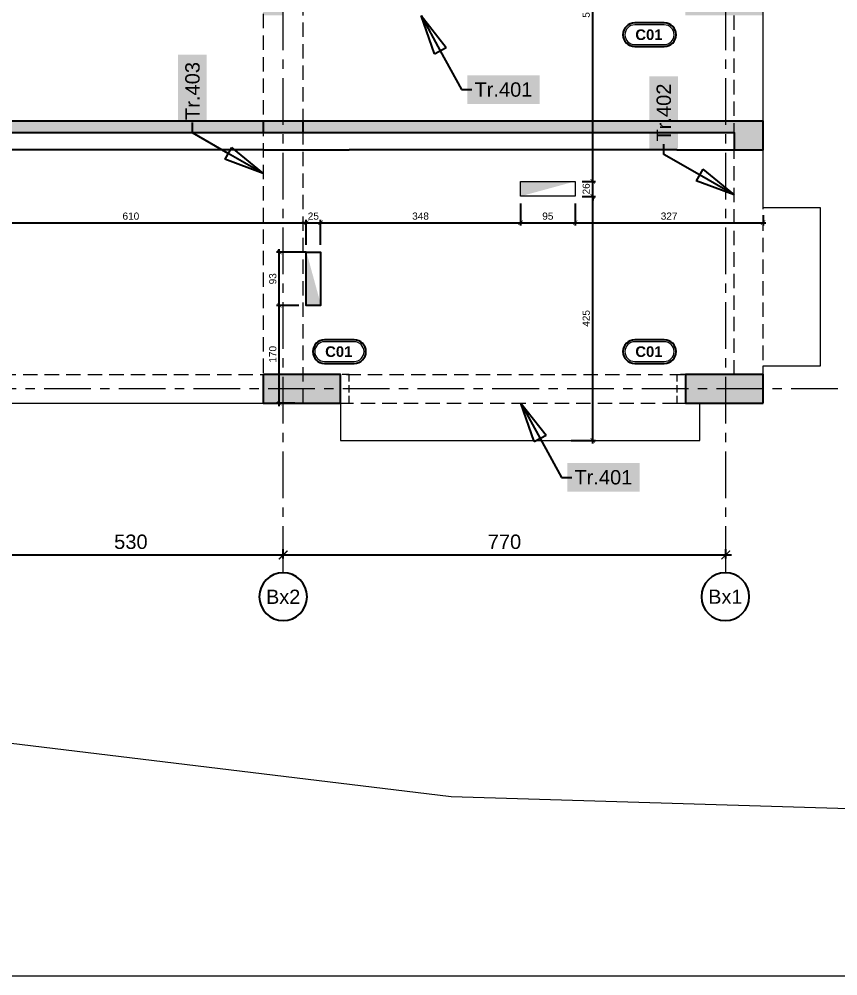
# Model space of a CAD drawing. Header units: centimetres. Extents: x 92587 to 105438, y -55119 to -48334.
# Drawn here: x 101789 to 103214, y -55119 to -53454 of the extents above; entities that cross this region are included whole.
import ezdxf
from ezdxf import colors
from ezdxf.entities.mleader import LeaderData, LeaderLine
from ezdxf.enums import TextEntityAlignment as Align
from ezdxf.math import Vec2, Vec3

# ---------------------------------------------------------------- set-up
doc = ezdxf.new("R2010")
doc.units = ezdxf.units.CM
doc.header["$LTSCALE"] = 50
doc.header["$MEASUREMENT"] = 0
for name, pattern in [('AXES', [2, 1.25, -0.25, 0.25, -0.25]), ('CACHE', [0.375, 0.25, -0.125]), ('CONTINU', [0]), ('Dot & Dashed', [335.138881, 158.75, -88.194444, 0, -88.194437])]:
    doc.linetypes.add(name, pattern=pattern)
doc.layers.get('0').update_dxf_attribs({"color": 8})
for name, color, linetype in [('AXES', 10, 'AXES'), ('BETON COUPE', 3, 'CONTINU'), ('BETON TRAME', 252, 'Continuous'), ('BETON VU', 2, 'Continuous'), ('BORD', 5, 'Continuous'), ('PILIER', 7, 'Continuous')]:
    doc.layers.add(name, color=color, linetype=linetype)
for name, color, linetype, lineweight in [('BETON CACHE', 4, 'CACHE', 5), ('EXISTANT BORD', 251, 'Continuous', 60), ('PERCEMENT COTE', 251, 'Continuous', 13), ('PERCEMENT TRAME', 253, 'Continuous', 13)]:
    doc.layers.add(name, color=color, linetype=linetype, lineweight=lineweight)
doc.layers.add('FMULT', color=150, linetype='Continuous', plot=False)
doc.layers.add('PILIER PREFA SUP TRAME', color=7, linetype='Continuous', true_color=0xded1ff)
doc.styles.add('BRMNAMES', font='swisseb.ttf', dxfattribs={"height": 20})
doc.styles.add('FN_TEXT_1.50', font='arial.ttf', dxfattribs={"height": 10})
doc.styles.add('RS_TEXT_1.100', font='arial.ttf', dxfattribs={"height": 25})
doc.styles.add('RS_TEXT_1.50', font='arial.ttf', dxfattribs={"height": 12.5})
doc.styles.add('RS_TXT_100', font='arial.ttf', dxfattribs={"height": 25})
doc.styles.add('RS_TXT_50', font='arial.ttf', dxfattribs={"height": 12.5})
doc.linetypes.add('Zigzag', pattern='A,0.0001,[3,PROEJKTI IDEOR - KEMA INVEST1.Shx,S=0.111993,R=0,X=0,Y=-0.035278],-0.2,[131,ltypeshp.shx,S=0.2,R=0,X=-0.2,Y=0],-0.4,[131,ltypeshp.shx,S=0.2,R=180,X=0.2,Y=0],-0.2', length=0.8001)
doc.dimstyles.new('RS_100CM_LINEAIRE', dxfattribs={"dimscale": 10, "dimtxt": 25, "dimasz": 1.5, "dimexe": 1, "dimexo": 2.5, "dimgap": 1, "dimtad": 1, "dimdec": 1, "dimrnd": 0.5, "dimdsep": 46, "dimtxsty": 'RS_TXT_100', "dimblk1": 'ARCHTICK', "dimblk2": 'ARCHTICK', "dimsah": 1, "dimcen": 2.5, "dimdle": 1, "dimclrt": 4, "dimadec": 0, "dimazin": 2, "dimtfac": 1, "dimtdec": 1, "dimtix": 1, "dimtmove": 2, "dimatfit": 3, "dimfxl": 1, "dimtolj": 1, "dimtzin": 0, "dimarcsym": 0})
doc.dimstyles.new('RS_50CM_LINEAIRE', dxfattribs={"dimscale": 5, "dimtxt": 12.5, "dimasz": 1.5, "dimexe": 1, "dimexo": 2.5, "dimgap": 1, "dimtad": 1, "dimdec": 1, "dimrnd": 0.5, "dimdsep": 46, "dimtxsty": 'RS_TXT_50', "dimblk1": 'ARCHTICK', "dimblk2": 'ARCHTICK', "dimsah": 1, "dimcen": 2.5, "dimdle": 1, "dimclrt": 4, "dimadec": 0, "dimazin": 2, "dimtfac": 1, "dimtdec": 1, "dimtix": 1, "dimtmove": 2, "dimatfit": 3, "dimfxl": 1, "dimtolj": 1, "dimtzin": 0, "dimarcsym": 0})

# ---------------------------------------------------------------- blocks, each defined once
blk = doc.blocks.new('AXES_FN')
at = {"color": 0, "linetype": 'Continuous'}
blk.add_circle((0, 15), 22.18, dxfattribs=at)
at = {"color": 0, "style": 'FN_TEXT_1.50'}
blk.add_attdef('AXES', text='', height=12.5, dxfattribs=at).set_placement((-48.89, 20.63), align=Align.MIDDLE_CENTER)
blk = doc.blocks.new('_ArchTick')
at = {"color": 0, "linetype": 'ByBlock', "const_width": 0.15}
blk.add_lwpolyline([(-0.5, -0.5), (0.5, 0.5)], dxfattribs=at)
blk = doc.blocks.new('*D2448')
at = {"layer": 'AXES', "color": 0, "linetype": 'Continuous', "lineweight": -2, "ltscale": 0.5, "transparency": 16777216}
for p, q in [((101718.6, -54392.8), (101718.6, -54376.7)), ((102248.6, -54392.8), (102248.6, -54376.7)), ((101708.6, -54386.7), (102258.6, -54386.7))]:
    blk.add_line(p, q, dxfattribs=at)
at = {"layer": 'Defpoints', "color": 0, "linetype": 'Continuous', "ltscale": 0.5, "transparency": 16777216}
for p in [(102248.6, -54386.7), (101718.6, -54417.8), (102248.6, -54417.8)]:
    blk.add_point(p, dxfattribs=at)
at = {"layer": 'AXES', "color": 0, "linetype": 'Continuous', "lineweight": -2, "ltscale": 0.5, "transparency": 16777216, "xscale": 15, "yscale": 15, "zscale": 15, "rotation": 180}
blk.add_blockref('_ArchTick', (101718.6, -54386.7), dxfattribs=at)
at = {"layer": 'AXES', "color": 0, "linetype": 'Continuous', "lineweight": -2, "ltscale": 0.5, "transparency": 16777216, "xscale": 15, "yscale": 15, "zscale": 15}
blk.add_blockref('_ArchTick', (102248.6, -54386.7), dxfattribs=at)
at = {"layer": 'AXES', "color": 4, "linetype": 'Continuous', "lineweight": 5, "ltscale": 0.5, "transparency": 16777216, "insert": (101983.6, -54363.9), "char_height": 25, "attachment_point": 5, "style": 'RS_TXT_100'}
blk.add_mtext('\\A1;530', dxfattribs=at)
blk = doc.blocks.new('*D2449')
at = {"layer": 'AXES', "color": 0, "linetype": 'Continuous', "lineweight": -2, "ltscale": 0.5, "transparency": 16777216}
for p, q in [((102248.6, -54392.8), (102248.6, -54376.7)), ((103018.6, -54392.8), (103018.6, -54376.7)), ((102238.6, -54386.7), (103028.6, -54386.7))]:
    blk.add_line(p, q, dxfattribs=at)
at = {"layer": 'Defpoints', "color": 0, "linetype": 'Continuous', "ltscale": 0.5, "transparency": 16777216}
for p in [(103018.6, -54386.7), (102248.6, -54417.8), (103018.6, -54417.8)]:
    blk.add_point(p, dxfattribs=at)
at = {"layer": 'AXES', "color": 0, "linetype": 'Continuous', "lineweight": -2, "ltscale": 0.5, "transparency": 16777216, "xscale": 15, "yscale": 15, "zscale": 15, "rotation": 180}
blk.add_blockref('_ArchTick', (102248.6, -54386.7), dxfattribs=at)
at = {"layer": 'AXES', "color": 0, "linetype": 'Continuous', "lineweight": -2, "ltscale": 0.5, "transparency": 16777216, "xscale": 15, "yscale": 15, "zscale": 15}
blk.add_blockref('_ArchTick', (103018.6, -54386.7), dxfattribs=at)
at = {"layer": 'AXES', "color": 4, "linetype": 'Continuous', "lineweight": 5, "ltscale": 0.5, "transparency": 16777216, "insert": (102633.6, -54363.9), "char_height": 25, "attachment_point": 5, "style": 'RS_TXT_100'}
blk.add_mtext('\\A1;770', dxfattribs=at)
blk = doc.blocks.new('PILIER')
at = {"color": 252}
blk.add_lwpolyline([(1.563, 1.2), (-1.437, 1.2, 1), (-1.437, -1.2), (1.563, -1.2, 1), (1.563, 1.2, -1)], format="xyb", dxfattribs=at)
at = {"color": 10, "lineweight": 20}
blk.add_lwpolyline([(1.563, 1), (-1.437, 1, 1), (-1.437, -1), (1.563, -1, 1)], format="xyb", close=True, dxfattribs=at)
at = {"color": 7, "style": 'BRMNAMES'}
blk.add_attdef('PILIER_TEXTE', text='', height=1.076, dxfattribs=at).set_placement((0, 0), align=Align.MIDDLE_CENTER)
blk = doc.blocks.new('_Closed')
at = {"color": 0, "linetype": 'ByBlock', "lineweight": -2}
for p, q in [((-1, 0.167), (0, 0)), ((-1, 0.167), (-1, -0.167)), ((0, 0), (-1, -0.167)), ((0, 0), (-1, 0))]:
    blk.add_line(p, q, dxfattribs=at)
blk = doc.blocks.new('*D2611')
at = {"layer": 'Defpoints', "color": 0, "transparency": 16777216}
for p in [(102288.6, -53808.3), (101678.6, -53859.4), (102288.6, -53859.4)]:
    blk.add_point(p, dxfattribs=at)
at = {"layer": 'PERCEMENT COTE', "color": 0, "lineweight": -2, "transparency": 16777216}
for p, q in [((101673.6, -53808.3), (102293.6, -53808.3)), ((101678.6, -53846.9), (101678.6, -53803.3)), ((102288.6, -53846.9), (102288.6, -53803.3))]:
    blk.add_line(p, q, dxfattribs=at)
at = {"layer": 'PERCEMENT COTE', "color": 0, "lineweight": -2, "transparency": 16777216, "xscale": 7.5, "yscale": 7.5, "zscale": 7.5, "rotation": 180}
blk.add_blockref('_ArchTick', (101678.6, -53808.3), dxfattribs=at)
at = {"layer": 'PERCEMENT COTE', "color": 0, "lineweight": -2, "transparency": 16777216, "xscale": 7.5, "yscale": 7.5, "zscale": 7.5}
blk.add_blockref('_ArchTick', (102288.6, -53808.3), dxfattribs=at)
at = {"layer": 'PERCEMENT COTE', "color": 4, "transparency": 16777216, "insert": (101983.6, -53796.9), "char_height": 12.5, "attachment_point": 5, "style": 'RS_TXT_50'}
blk.add_mtext('\\A1;610', dxfattribs=at)
blk = doc.blocks.new('*D2612')
at = {"layer": 'Defpoints', "color": 0, "transparency": 16777216}
for p in [(102313.6, -53808.3), (102288.6, -53859.4), (102313.6, -53859.4)]:
    blk.add_point(p, dxfattribs=at)
at = {"layer": 'PERCEMENT COTE', "color": 0, "lineweight": -2, "transparency": 16777216}
for p, q in [((102288.6, -53808.3), (102281.1, -53808.3)), ((102288.6, -53846.9), (102288.6, -53803.3)), ((102288.6, -53808.3), (102313.6, -53808.3)), ((102313.6, -53846.9), (102313.6, -53803.3)), ((102313.6, -53808.3), (102321.1, -53808.3))]:
    blk.add_line(p, q, dxfattribs=at)
at = {"layer": 'PERCEMENT COTE', "color": 0, "lineweight": -2, "transparency": 16777216, "xscale": 7.5, "yscale": 7.5, "zscale": 7.5}
blk.add_blockref('_ArchTick', (102288.6, -53808.3), dxfattribs=at)
at = {"layer": 'PERCEMENT COTE', "color": 0, "lineweight": -2, "transparency": 16777216, "xscale": 7.5, "yscale": 7.5, "zscale": 7.5, "rotation": 180}
blk.add_blockref('_ArchTick', (102313.6, -53808.3), dxfattribs=at)
at = {"layer": 'PERCEMENT COTE', "color": 4, "transparency": 16777216, "insert": (102301.1, -53796.9), "char_height": 12.5, "attachment_point": 5, "style": 'RS_TXT_50'}
blk.add_mtext('\\A1;25', dxfattribs=at)
blk = doc.blocks.new('*D2613')
at = {"layer": 'Defpoints', "color": 0, "transparency": 16777216}
for p in [(102661.6, -53762.4), (102661.6, -53808.3), (102313.6, -53859.4)]:
    blk.add_point(p, dxfattribs=at)
at = {"layer": 'PERCEMENT COTE', "color": 0, "lineweight": -2, "transparency": 16777216}
for p, q in [((102661.6, -53774.9), (102661.6, -53813.3)), ((102308.6, -53808.3), (102666.6, -53808.3)), ((102313.6, -53846.9), (102313.6, -53803.3))]:
    blk.add_line(p, q, dxfattribs=at)
at = {"layer": 'PERCEMENT COTE', "color": 0, "lineweight": -2, "transparency": 16777216, "xscale": 7.5, "yscale": 7.5, "zscale": 7.5, "rotation": 180}
blk.add_blockref('_ArchTick', (102313.6, -53808.3), dxfattribs=at)
at = {"layer": 'PERCEMENT COTE', "color": 0, "lineweight": -2, "transparency": 16777216, "xscale": 7.5, "yscale": 7.5, "zscale": 7.5}
blk.add_blockref('_ArchTick', (102661.6, -53808.3), dxfattribs=at)
at = {"layer": 'PERCEMENT COTE', "color": 4, "transparency": 16777216, "insert": (102487.6, -53796.9), "char_height": 12.5, "attachment_point": 5, "style": 'RS_TXT_50'}
blk.add_mtext('\\A1;348', dxfattribs=at)
blk = doc.blocks.new('*D2614')
at = {"layer": 'Defpoints', "color": 0, "transparency": 16777216}
for p in [(102661.6, -53762.4), (102756.6, -53762.4), (102756.6, -53808.3)]:
    blk.add_point(p, dxfattribs=at)
at = {"layer": 'PERCEMENT COTE', "color": 0, "lineweight": -2, "transparency": 16777216}
for p, q in [((102661.6, -53774.9), (102661.6, -53813.3)), ((102756.6, -53774.9), (102756.6, -53813.3)), ((102656.6, -53808.3), (102761.6, -53808.3))]:
    blk.add_line(p, q, dxfattribs=at)
at = {"layer": 'PERCEMENT COTE', "color": 0, "lineweight": -2, "transparency": 16777216, "xscale": 7.5, "yscale": 7.5, "zscale": 7.5, "rotation": 180}
blk.add_blockref('_ArchTick', (102661.6, -53808.3), dxfattribs=at)
at = {"layer": 'PERCEMENT COTE', "color": 0, "lineweight": -2, "transparency": 16777216, "xscale": 7.5, "yscale": 7.5, "zscale": 7.5}
blk.add_blockref('_ArchTick', (102756.6, -53808.3), dxfattribs=at)
at = {"layer": 'PERCEMENT COTE', "color": 4, "transparency": 16777216, "insert": (102709.1, -53796.9), "char_height": 12.5, "attachment_point": 5, "style": 'RS_TXT_50'}
blk.add_mtext('\\A1;95', dxfattribs=at)
blk = doc.blocks.new('*D2615')
at = {"layer": 'Defpoints', "color": 0, "transparency": 16777216}
for p in [(102756.6, -53762.4), (103083.6, -53782.4), (103083.6, -53808.3)]:
    blk.add_point(p, dxfattribs=at)
at = {"layer": 'PERCEMENT COTE', "color": 0, "lineweight": -2, "transparency": 16777216}
for p, q in [((102756.6, -53774.9), (102756.6, -53813.3)), ((103083.6, -53794.9), (103083.6, -53813.3)), ((102751.6, -53808.3), (103088.6, -53808.3))]:
    blk.add_line(p, q, dxfattribs=at)
at = {"layer": 'PERCEMENT COTE', "color": 0, "lineweight": -2, "transparency": 16777216, "xscale": 7.5, "yscale": 7.5, "zscale": 7.5, "rotation": 180}
blk.add_blockref('_ArchTick', (102756.6, -53808.3), dxfattribs=at)
at = {"layer": 'PERCEMENT COTE', "color": 0, "lineweight": -2, "transparency": 16777216, "xscale": 7.5, "yscale": 7.5, "zscale": 7.5}
blk.add_blockref('_ArchTick', (103083.6, -53808.3), dxfattribs=at)
at = {"layer": 'PERCEMENT COTE', "color": 4, "transparency": 16777216, "insert": (102920.1, -53796.9), "char_height": 12.5, "attachment_point": 5, "style": 'RS_TXT_50'}
blk.add_mtext('\\A1;327', dxfattribs=at)
blk = doc.blocks.new('*D2616')
at = {"layer": 'Defpoints', "color": 0, "transparency": 16777216}
for p in [(102756.6, -53762.4), (102787.3, -53762.4), (102737.3, -54187.4)]:
    blk.add_point(p, dxfattribs=at)
at = {"layer": 'PERCEMENT COTE', "color": 0, "lineweight": -2, "transparency": 16777216}
for p, q in [((102769.1, -53762.4), (102792.3, -53762.4)), ((102787.3, -54192.4), (102787.3, -53757.4)), ((102749.8, -54187.4), (102792.3, -54187.4))]:
    blk.add_line(p, q, dxfattribs=at)
at = {"layer": 'PERCEMENT COTE', "color": 0, "lineweight": -2, "transparency": 16777216, "xscale": 7.5, "yscale": 7.5, "zscale": 7.5}
for p, rotation in [((102787.3, -53762.4), 90), ((102787.3, -54187.4), 270)]:
    blk.add_blockref('_ArchTick', p, dxfattribs=dict(at, rotation=rotation))
at = {"layer": 'PERCEMENT COTE', "color": 4, "transparency": 16777216, "insert": (102775.9, -53974.9), "char_height": 12.5, "attachment_point": 5, "rotation": 90, "style": 'RS_TXT_50'}
blk.add_mtext('\\A1;425', dxfattribs=at)
blk = doc.blocks.new('*D2617')
at = {"layer": 'Defpoints', "color": 0, "transparency": 16777216}
for p in [(102756.6, -53736.4), (102787.3, -53736.4), (102756.6, -53762.4)]:
    blk.add_point(p, dxfattribs=at)
at = {"layer": 'PERCEMENT COTE', "color": 0, "lineweight": -2, "transparency": 16777216}
for p, q in [((102787.3, -53736.4), (102787.3, -53728.9)), ((102769.1, -53736.4), (102792.3, -53736.4)), ((102787.3, -53762.4), (102787.3, -53736.4)), ((102769.1, -53762.4), (102792.3, -53762.4)), ((102787.3, -53762.4), (102787.3, -53769.9))]:
    blk.add_line(p, q, dxfattribs=at)
at = {"layer": 'PERCEMENT COTE', "color": 0, "lineweight": -2, "transparency": 16777216, "xscale": 7.5, "yscale": 7.5, "zscale": 7.5}
for p, rotation in [((102787.3, -53736.4), 270), ((102787.3, -53762.4), 90)]:
    blk.add_blockref('_ArchTick', p, dxfattribs=dict(at, rotation=rotation))
at = {"layer": 'PERCEMENT COTE', "color": 4, "transparency": 16777216, "insert": (102775.9, -53749.4), "char_height": 12.5, "attachment_point": 5, "rotation": 90, "style": 'RS_TXT_50'}
blk.add_mtext('\\A1;26', dxfattribs=at)
blk = doc.blocks.new('*D2618')
at = {"layer": 'Defpoints', "color": 0, "transparency": 16777216}
for p in [(102528.6, -53137.4), (102787.3, -53137.4), (102756.6, -53736.4)]:
    blk.add_point(p, dxfattribs=at)
at = {"layer": 'PERCEMENT COTE', "color": 0, "lineweight": -2, "transparency": 16777216}
for p, q in [((102541.1, -53137.4), (102792.3, -53137.4)), ((102787.3, -53741.4), (102787.3, -53132.4)), ((102769.1, -53736.4), (102792.3, -53736.4))]:
    blk.add_line(p, q, dxfattribs=at)
at = {"layer": 'PERCEMENT COTE', "color": 0, "lineweight": -2, "transparency": 16777216, "xscale": 7.5, "yscale": 7.5, "zscale": 7.5}
for p, rotation in [((102787.3, -53137.4), 90), ((102787.3, -53736.4), 270)]:
    blk.add_blockref('_ArchTick', p, dxfattribs=dict(at, rotation=rotation))
at = {"layer": 'PERCEMENT COTE', "color": 4, "transparency": 16777216, "insert": (102775.9, -53436.9), "char_height": 12.5, "attachment_point": 5, "rotation": 90, "style": 'RS_TXT_50'}
blk.add_mtext('\\A1;599', dxfattribs=at)
blk = doc.blocks.new('*D2624')
at = {"layer": 'Defpoints', "color": 0, "transparency": 16777216}
for p in [(102241.9, -53952.4), (102288.6, -53952.4), (102281.1, -54122.4)]:
    blk.add_point(p, dxfattribs=at)
at = {"layer": 'PERCEMENT COTE', "color": 0, "lineweight": -2, "transparency": 16777216}
for p, q in [((102241.9, -54127.4), (102241.9, -53947.4)), ((102276.1, -53952.4), (102236.9, -53952.4)), ((102268.6, -54122.4), (102236.9, -54122.4))]:
    blk.add_line(p, q, dxfattribs=at)
at = {"layer": 'PERCEMENT COTE', "color": 0, "lineweight": -2, "transparency": 16777216, "xscale": 7.5, "yscale": 7.5, "zscale": 7.5}
for p, rotation in [((102241.9, -53952.4), 90), ((102241.9, -54122.4), 270)]:
    blk.add_blockref('_ArchTick', p, dxfattribs=dict(at, rotation=rotation))
at = {"layer": 'PERCEMENT COTE', "color": 4, "transparency": 16777216, "insert": (102230.5, -54037.4), "char_height": 12.5, "attachment_point": 5, "rotation": 90, "style": 'RS_TXT_50'}
blk.add_mtext('\\A1;170', dxfattribs=at)
blk = doc.blocks.new('*D2625')
at = {"layer": 'Defpoints', "color": 0, "transparency": 16777216}
for p in [(102241.9, -53859.4), (102301.1, -53859.4), (102288.6, -53952.4)]:
    blk.add_point(p, dxfattribs=at)
at = {"layer": 'PERCEMENT COTE', "color": 0, "lineweight": -2, "transparency": 16777216}
for p, q in [((102288.6, -53859.4), (102236.9, -53859.4)), ((102241.9, -53957.4), (102241.9, -53854.4)), ((102276.1, -53952.4), (102236.9, -53952.4))]:
    blk.add_line(p, q, dxfattribs=at)
at = {"layer": 'PERCEMENT COTE', "color": 0, "lineweight": -2, "transparency": 16777216, "xscale": 7.5, "yscale": 7.5, "zscale": 7.5}
for p, rotation in [((102241.9, -53859.4), 90), ((102241.9, -53952.4), 270)]:
    blk.add_blockref('_ArchTick', p, dxfattribs=dict(at, rotation=rotation))
at = {"layer": 'PERCEMENT COTE', "color": 4, "transparency": 16777216, "insert": (102230.5, -53905.9), "char_height": 12.5, "attachment_point": 5, "rotation": 90, "style": 'RS_TXT_50'}
blk.add_mtext('\\A1;93', dxfattribs=at)

msp = doc.modelspace()

# ---------------------------------------------------------------- hatches: boundary and pattern name
at = {"layer": 'BETON TRAME', "transparency": 33554559}
h = msp.add_hatch(color=256, dxfattribs=at)
h.dxf.hatch_style = 1
h.paths.add_polyline_path([(102213.57, -52797.36), (102248.57, -52797.36), (102248.57, -53447.36), (102213.57, -53447.36), (102213.57, -53272.36), (101753.57, -53272.36), (101753.57, -53447.36), (101718.57, -53447.36), (101718.57, -52797.36), (101753.57, -52797.36), (101753.57, -53232.36), (101963.57, -53232.36), (101963.57, -52902.36), (102003.57, -52902.36), (102003.57, -53232.36), (102213.57, -53232.36)])
h.paths.add_polyline_path([(103083.57, -54122.36), (103083.57, -54072.36), (102948.57, -54072.36), (102948.57, -54122.36)])
h.paths.add_polyline_path([(102348.57, -54122.36), (102348.57, -54072.36), (102213.57, -54072.36), (102213.57, -54122.36)])
h.paths.add_polyline_path([(101753.57, -54122.36), (101753.57, -54072.36), (101618.57, -54072.36), (101618.57, -54122.36)])
h.paths.add_polyline_path([(101018.57, -54122.36), (101018.57, -54072.36), (100883.57, -54072.36), (100883.57, -54122.36)])
h.paths.add_polyline_path([(101018.57, -53447.36), (101018.57, -53397.36), (100883.57, -53397.36), (100883.57, -53447.36)])
h.paths.add_polyline_path([(103083.57, -53447.36), (103083.57, -53397.36), (102948.57, -53397.36), (102948.57, -53447.36)])
h.paths.add_polyline_path([(103083.57, -52847.36), (103083.57, -52797.36), (102948.57, -52797.36), (102948.57, -52847.36)])
h.paths.add_polyline_path([(101018.57, -52847.36), (101018.57, -52797.36), (100883.57, -52797.36), (100883.57, -52847.36)])
h.paths.add_polyline_path([(101018.57, -52107.36), (101018.57, -52057.36), (100883.57, -52057.36), (100883.57, -52107.36)])
h.paths.add_polyline_path([(102948.57, -52057.36), (102948.57, -52107.36), (103083.57, -52107.36), (103083.57, -52057.36)])
h.paths.add_polyline_path([(102253.57, -52107.36), (102253.57, -52057.36), (102143.57, -52057.36), (102143.57, -52107.36)])
h.paths.add_polyline_path([(101823.57, -52107.36), (101823.57, -52057.36), (101713.57, -52057.36), (101713.57, -52107.36)])
h.paths.add_polyline_path([(101848.57, -52057.36), (101823.57, -52057.36), (101823.57, -52562.36), (101848.57, -52562.36)])
h.paths.add_polyline_path([(102143.57, -52057.36), (102118.57, -52057.36), (102118.57, -52562.36), (102143.57, -52562.36)])
h = msp.add_hatch(dxfattribs=at)
h.set_pattern_fill('AR-CONC', color=256)
h.set_pattern_definition([(50, (57256.672, -709.889), (7.17260183, -0.62752135), [0.75, -8.25]), (355, (57256.672, -709.889), (-1.3875133, 7.5219213), [0.6, -6.6]), (100.451444, (57257.2695, -709.9415), (5.7850885, 6.8943999), [0.6374019, -7.0114211]), (46.1842, (57256.672, -707.889), (10.6724133, -1.6551928), [1.125, -12.375]), (96.635635, (57257.561, -708.027), (9.3466195, 9.741186), [0.9561034, -10.5171376]), (351.184164, (57256.672, -707.889), (9.3466195, 9.741186), [0.9, -9.9]), (21, (57257.672, -708.389), (5.9690705, -4.0261889), [0.75, -8.25]), (326, (57257.672, -708.389), (2.4331533, 7.25150045), [0.6, -6.6]), (71.451445, (57258.169, -708.725), (8.4022238, 3.2253115), [0.6374019, -7.0114211]), (37.5, (57256.6717, -709.8892), (0.12159855, 3.32893854), [0, -6.52, 0, -6.7, 0, -6.625]), (7.5, (57256.6717, -709.8892), (2.63069537, 3.94411712), [0, -3.82, 0, -6.37, 0, -2.525]), (327.5, (57254.4417, -709.8892), (5.33822436, -0.22554872), [0, -2.5, 0, -7.8, 0, -10.35]), (317.5, (57253.4417, -709.889), (5.8318617, 1.00104982), [0, -3.25, 0, -5.18, 0, -7.35])])
h.paths.add_polyline_path([(100883.57, -53631.45), (100883.57, -53681.45), (100933.57, -53681.45), (100933.57, -53651.45), (103033.57, -53651.45), (103033.57, -53681.45), (103083.57, -53681.45), (103083.57, -53631.45)])

# ---------------------------------------------------------------- linework, layer by layer
at = {"layer": 'AXES', "lineweight": 5, "ltscale": 1.3}
for p, q in [((102248.57, -54417.76), (102248.57, -51920.77)), ((103018.57, -54417.76), (103018.57, -51920.77)), ((103473.75, -54097.36), (99404.26, -54097.36))]:
    msp.add_line(p, q, dxfattribs=at)
at = {"layer": 'BETON CACHE', "color": 232, "linetype": 'Dot & Dashed', "ltscale": 2}
msp.add_lwpolyline([(103854.19, -54847.46), (102540.95, -54807.71), (99193.7, -54401.92), (99594.8, -49521.26), (103244.08, -49407.74), (103833.48, -49414.31)], close=True, dxfattribs=at)
at = {"layer": 'BETON CACHE', "lineweight": 5, "ltscale": 2}
for points in [[(100883.57, -54122.36), (103083.57, -54122.36), (103083.57, -52057.36), (100883.57, -52057.36)], [(102213.57, -54122.36), (102283.57, -54122.36), (102283.57, -52057.36), (102213.57, -52057.36)], [(100933.57, -54072.36), (103033.57, -54072.36), (103033.57, -52107.36), (100933.57, -52107.36)]]:
    msp.add_lwpolyline(points, close=True, dxfattribs=at)
at = {"layer": 'BETON COUPE'}
for points in [[(100883.57, -53631.45), (100883.57, -53681.45), (100933.57, -53681.45), (100933.57, -53651.45), (103033.57, -53651.45), (103033.57, -53681.45), (103083.57, -53681.45), (103083.57, -53631.45)], [(102213.57, -53651.45), (102283.57, -53651.45), (102283.57, -53631.45), (102213.57, -53631.45)], [(102348.57, -54122.36), (102348.57, -54072.36), (102213.57, -54072.36), (102213.57, -54122.36)], [(103083.57, -54122.36), (103083.57, -54072.36), (102948.57, -54072.36), (102948.57, -54122.36)]]:
    msp.add_lwpolyline(points, close=True, dxfattribs=at)
at = {"layer": 'BETON VU'}
for p, q in [((102213.57, -53681.45), (101753.57, -53681.45)), ((102933.57, -53681.45), (102363.57, -53681.45))]:
    msp.add_line(p, q, dxfattribs=at)
at = {"layer": 'BETON VU', "linetype": 'Zigzag', "ltscale": 0.4}
for p, q in [((102213.57, -53681.45), (102363.57, -53681.45)), ((102933.57, -53681.45), (103033.57, -53681.45))]:
    msp.add_line(p, q, dxfattribs=at)
at = {"layer": 'BORD', "lineweight": 5, "ltscale": 0.5}
msp.add_lwpolyline([(100883.57, -53422.36), (100883.57, -53782.36), (100783.57, -53782.36), (100783.57, -54057.36), (100883.57, -54057.36), (100883.57, -54122.36), (100993.57, -54122.36), (100993.57, -54187.36), (101618.57, -54187.36), (101618.57, -54122.36), (102348.57, -54122.36), (102348.57, -54187.36), (102973.57, -54187.36), (102973.57, -54122.36), (103083.57, -54122.36), (103083.57, -54057.36), (103183.57, -54057.36), (103183.57, -53782.36), (103083.57, -53782.36), (103083.57, -52462.36)], dxfattribs=at)
msp.add_lwpolyline([(102756.57, -53762.36), (102661.57, -53762.36), (102661.57, -53736.36), (102756.57, -53736.36)], close=True, dxfattribs=at)
at = {"layer": 'BORD'}
msp.add_lwpolyline([(102288.57, -53859.36), (102313.57, -53859.36), (102313.57, -53952.36), (102288.57, -53952.36)], close=True, dxfattribs=at)
at = {"layer": 'EXISTANT BORD', "linetype": 'CACHE', "lineweight": 13}
for points in [[(102363.57, -54122.36), (102363.57, -54072.36), (102213.57, -54072.36), (102213.57, -54122.36)], [(103083.57, -54122.36), (103083.57, -54072.36), (102933.57, -54072.36), (102933.57, -54122.36)]]:
    msp.add_lwpolyline(points, close=True, dxfattribs=at)
at = {"layer": 'FMULT', "lineweight": 5, "ltscale": 0.5}
msp.add_lwpolyline([(98856.14, -55119.47), (104151.9, -55119.47), (104151.9, -48775.25), (98856.14, -48775.25)], close=True, dxfattribs=at)
at = {"layer": 'PERCEMENT TRAME'}
for points in [[(102661.57, -53762.36), (102661.57, -53736.36), (102756.57, -53736.36)], [(102314.57, -53952.36), (102288.57, -53952.36), (102288.57, -53857.36)]]:
    msp.add_solid(points, dxfattribs=at)

# ---------------------------------------------------------------- block references
at = {"layer": 'AXES', "linetype": 'ByBlock'}
ref = msp.add_blockref('AXES_FN', (102248.57, -54431.22), dxfattribs=dict(at, xscale=-1.875, yscale=1.875, zscale=1.875, rotation=180))
ref.add_attrib('AXES', 'Bx2', dxfattribs={"layer": '0', "color": 0, "height": 24.75, "style": 'RS_TEXT_1.50'}).set_placement((102248.57, -54459.34), align=Align.MIDDLE)
ref = msp.add_blockref('AXES_FN', (103017.94, -54431.21), dxfattribs=dict(at, xscale=-1.875, yscale=1.875, zscale=1.875, rotation=180))
ref.add_attrib('AXES', 'Bx1', dxfattribs={"layer": '0', "color": 0, "height": 24.75, "style": 'RS_TEXT_1.50'}).set_placement((103017.94, -54459.34), align=Align.MIDDLE)
at = {"layer": 'PILIER', "xscale": 17.145, "yscale": 17.145, "zscale": 17.145}
for p in [(102884.96, -53481.03), (102345.3, -54032.73), (102884.96, -54032.73)]:
    msp.add_blockref('PILIER', p, dxfattribs=at).add_auto_attribs({'PILIER_TEXTE': 'C01'})

# ---------------------------------------------------------------- dimensions: what is measured, and where the dimension line sits
at = {"layer": 'AXES', "linetype": 'Continuous', "lineweight": 5, "ltscale": 0.5}
for base, p1, p2, picture, middle in [((102248.57, -54386.69), (101718.57, -54417.76), (102248.57, -54417.76), '*D2448', (101983.57, -54363.92)), ((103018.57, -54386.69), (102248.57, -54417.76), (103018.57, -54417.76), '*D2449', (102633.57, -54363.92))]:
    dim = msp.add_linear_dim(base=base, p1=p1, p2=p2, dimstyle='RS_100CM_LINEAIRE', dxfattribs=at)
    dim.commit()
    dim.dimension.update_dxf_attribs({"geometry": picture, "text_midpoint": middle})
at = {"layer": 'PERCEMENT COTE'}
for base, p1, p2, picture, middle in [((102787.28, -53736.36), (102756.57, -53762.36), (102756.57, -53736.36), '*D2617', (102775.9, -53749.36)), ((102241.88, -53859.36), (102288.57, -53952.36), (102301.07, -53859.36), '*D2625', (102230.49, -53905.86)), ((102241.88, -53952.36), (102281.07, -54122.36), (102288.57, -53952.36), '*D2624', (102230.5, -54037.36))]:
    dim = msp.add_linear_dim(base=base, p1=p1, p2=p2, angle=90, dimstyle='RS_50CM_LINEAIRE', dxfattribs=at)
    dim.commit()
    dim.dimension.update_dxf_attribs({"geometry": picture, "text_midpoint": middle})
for base, p1, p2, picture, middle in [((102661.57, -53808.26), (102313.57, -53859.36), (102661.57, -53762.36), '*D2613', (102487.57, -53796.87)), ((102756.57, -53808.26), (102661.57, -53762.36), (102756.57, -53762.36), '*D2614', (102709.07, -53796.88)), ((102288.57, -53808.26), (101678.57, -53859.36), (102288.57, -53859.36), '*D2611', (101983.57, -53796.88)), ((102313.57, -53808.26), (102288.57, -53859.36), (102313.57, -53859.36), '*D2612', (102301.07, -53796.88))]:
    dim = msp.add_linear_dim(base=base, p1=p1, p2=p2, dimstyle='RS_50CM_LINEAIRE', dxfattribs=at)
    dim.commit()
    dim.dimension.update_dxf_attribs({"geometry": picture, "text_midpoint": middle})

# ---------------------------------------------------------------- next in the draw order: leaders
at = {"layer": 'PILIER PREFA SUP TRAME'}
ml = msp.add_multileader_mtext('Standard', dxfattribs=at)
ml.set_content('Tr.401', color=256, style='RS_TEXT_1.100')
ml.set_leader_properties()
ml.set_arrow_properties(name='CLOSED')
ml.build(insert=Vec2(0, 0))
ml.multileader.update_dxf_attribs({"text_right_attachment_type": 6, "dogleg_length": 0.36, "arrow_head_size": 70, "scale": 50})
ctx = ml.context
ctx.base_point, ctx.scale, ctx.char_height, ctx.arrow_head_size, ctx.landing_gap_size, ctx.plane_origin = Vec3(102576.9, -53576.67), 50, 25, 70, 4.5, Vec3(102488.41, -53447.36)
ctx.right_attachment = 6
notes = []
notes.append((ctx, [(0, (1, 1, 0), (102558.9, -53576.67), (1, 0), 18, [(0, [(102488.41, -53447.36)], 0, [])])]))
ctx.mtext.insert, ctx.mtext.flow_direction = Vec3(102581.4, -53563.96), 5
ctx.mtext.has_bg_fill, ctx.mtext.bg_color, ctx.mtext.bg_scale_factor, ctx.mtext.bg_transparency, ctx.mtext.use_window_bg_color = 1, -1023410146, 1.5, 0, 0
ml = msp.add_multileader_mtext('Standard', dxfattribs=at)
ml.set_content('Tr.403', color=256, style='RS_TEXT_1.100')
ml.set_leader_properties()
ml.set_arrow_properties(name='CLOSED')
ml.build(insert=Vec2(0, 0))
ml.multileader.update_dxf_attribs({"text_right_attachment_type": 6, "dogleg_length": 0.36, "arrow_head_size": 70, "scale": 50})
ctx = ml.context
ctx.base_point, ctx.scale, ctx.char_height, ctx.arrow_head_size, ctx.landing_gap_size, ctx.plane_origin, ctx.plane_x_axis, ctx.plane_y_axis = Vec3(102090.94, -53633.97), 50, 25, 70, 4.5, Vec3(102213.57, -53722.47), Vec3(0, 1), Vec3(-1, 0)
ctx.right_attachment = 6
notes.append((ctx, [(0, (1, 1, 0), (102090.94, -53651.97), (0, 1), 18, [(0, [(102213.57, -53722.47)], 0, [])])]))
ctx.mtext.insert, ctx.mtext.text_direction, ctx.mtext.rotation, ctx.mtext.flow_direction = Vec3(102078.22, -53629.47), Vec3(0, 1), 1.5707963, 5
ctx.mtext.has_bg_fill, ctx.mtext.bg_color, ctx.mtext.bg_scale_factor, ctx.mtext.bg_transparency, ctx.mtext.use_window_bg_color = 1, -1023410146, 1.5, 0, 0
ml = msp.add_multileader_mtext('Standard', dxfattribs=at)
ml.set_content('Tr.402', color=256, style='RS_TEXT_1.100')
ml.set_leader_properties()
ml.set_arrow_properties(name='CLOSED')
ml.build(insert=Vec2(0, 0))
ml.multileader.update_dxf_attribs({"text_right_attachment_type": 6, "dogleg_length": 0.36, "arrow_head_size": 70, "scale": 50})
ctx = ml.context
ctx.base_point, ctx.scale, ctx.char_height, ctx.arrow_head_size, ctx.landing_gap_size, ctx.plane_origin, ctx.plane_x_axis, ctx.plane_y_axis = Vec3(102910.94, -53671.49), 50, 25, 70, 4.5, Vec3(103033.57, -53759.98), Vec3(0, 1), Vec3(-1, 0)
ctx.right_attachment = 6
notes.append((ctx, [(0, (1, 1, 0), (102910.94, -53689.49), (0, 1), 18, [(0, [(103033.57, -53759.98)], 0, [])])]))
ctx.mtext.insert, ctx.mtext.text_direction, ctx.mtext.rotation, ctx.mtext.flow_direction = Vec3(102898.23, -53666.99), Vec3(0, 1), 1.5707963, 5
ctx.mtext.has_bg_fill, ctx.mtext.bg_color, ctx.mtext.bg_scale_factor, ctx.mtext.bg_transparency, ctx.mtext.use_window_bg_color = 1, -1023410146, 1.5, 0, 0
ml = msp.add_multileader_mtext('Standard', dxfattribs=at)
ml.set_content('Tr.401', color=256, style='RS_TEXT_1.100')
ml.set_leader_properties()
ml.set_arrow_properties(name='CLOSED')
ml.build(insert=Vec2(0, 0))
ml.multileader.update_dxf_attribs({"text_right_attachment_type": 6, "dogleg_length": 0.36, "arrow_head_size": 70, "scale": 50})
ctx = ml.context
ctx.base_point, ctx.scale, ctx.char_height, ctx.arrow_head_size, ctx.landing_gap_size, ctx.plane_origin = Vec3(102750.78, -54251.67), 50, 25, 70, 4.5, Vec3(102662.28, -54122.36)
ctx.right_attachment = 6
notes.append((ctx, [(0, (1, 1, 0), (102732.78, -54251.67), (1, 0), 18, [(0, [(102662.28, -54122.36)], 0, [])])]))
ctx.mtext.insert, ctx.mtext.flow_direction = Vec3(102755.28, -54238.96), 5
ctx.mtext.has_bg_fill, ctx.mtext.bg_color, ctx.mtext.bg_scale_factor, ctx.mtext.bg_transparency, ctx.mtext.use_window_bg_color = 1, -1023410146, 1.5, 0, 0
for ctx, leaders in notes:
    for number, flags, end, landing, length, lines in leaders:
        leader = LeaderData()
        leader.index, (leader.has_last_leader_line, leader.has_dogleg_vector, leader.attachment_direction) = number, flags
        leader.last_leader_point, leader.dogleg_vector, leader.dogleg_length = Vec3(end), Vec3(landing), length
        for number, points, colour, breaks in lines:
            line = LeaderLine()
            line.index, line.vertices, line.color, line.breaks = number, Vec3.list(points), colors.encode_raw_color(colour), breaks
            leader.lines.append(line)
        ctx.leaders.append(leader)

# ---------------------------------------------------------------- next in the draw order: dimensions: what is measured, and where the dimension line sits
at = {"layer": 'PERCEMENT COTE'}
for base, p1, p2, picture, middle in [((102787.28, -53137.36), (102756.57, -53736.36), (102528.57, -53137.36), '*D2618', (102775.9, -53436.86)), ((102787.28, -53762.36), (102737.3, -54187.36), (102756.57, -53762.36), '*D2616', (102775.9, -53974.86))]:
    dim = msp.add_linear_dim(base=base, p1=p1, p2=p2, angle=90, dimstyle='RS_50CM_LINEAIRE', dxfattribs=at)
    dim.commit()
    dim.dimension.update_dxf_attribs({"geometry": picture, "text_midpoint": middle})
dim = msp.add_linear_dim(base=(103083.57, -53808.26), p1=(102756.57, -53762.36), p2=(103083.57, -53782.36), dimstyle='RS_50CM_LINEAIRE', dxfattribs=at)
dim.commit()
dim.dimension.update_dxf_attribs({"geometry": '*D2615', "text_midpoint": (102920.07, -53796.87)})

doc.saveas('drawing.dxf')
